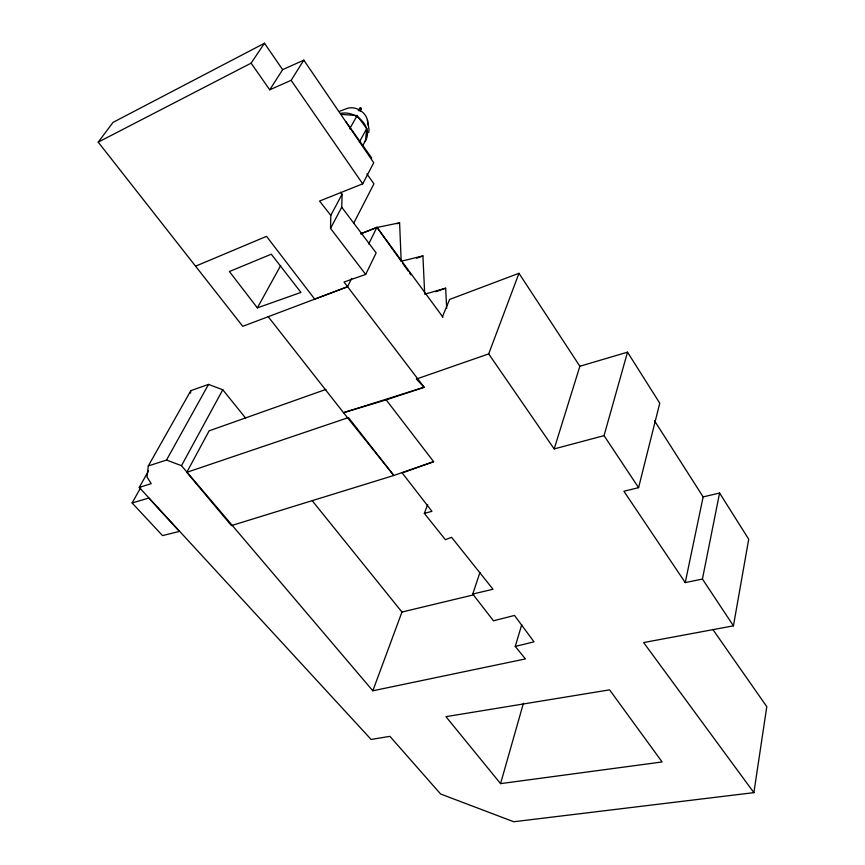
<?xml version="1.0" encoding="UTF-8"?>
<svg xmlns="http://www.w3.org/2000/svg" width="865" height="865" viewBox="0 0 865 865"><rect width="100%" height="100%" fill="white"/><g stroke="black" fill="none" stroke-linecap="round" stroke-linejoin="round"><path stroke-width="1.3" d="M268.204 316.709L343.502 412.681L386.201 399.868L424.142 387.25L344.021 282.044L365.69 274.432L330.517 228.403L330.798 215.374L342.075 194.247L340.507 192.214M330.517 228.403L341.729 207.211L342.075 194.247M368.717 132.583L368.998 129.447L367.409 119.932M342.151 114.45L357.094 115.575L366.695 128.582L365.538 140.498L362.522 146.099M245.595 418.076L222.781 389.758L208.519 384.406L190.83 390.645L148.293 465.954L147.028 477.037L151.224 483.643L139.254 487.417L371.117 739.445L389.931 736.353L440.599 793.994L513.734 821.75L753.891 792.643L766.79 706.662L712.846 629.471M190.495 393.121L190.83 390.645M753.891 792.643L643.625 642.554L733.444 625.827L748.712 539.209L719.583 493.028L703.148 496.91L685.231 582.588L702.434 579.042L719.583 493.028M685.231 582.588L623.903 491.244L638.586 487.665L659.757 403.187L627.525 352.174L579.874 366.252L554.173 448.924L604.04 435.636L627.525 352.174M500.565 783.625L445.94 716.663L609.587 689.859L662.114 761.957L500.565 783.625L523.433 703.223M148.293 465.954L166.513 460.05L181.488 465.684L372.826 690.789L525.433 658.914L515.248 646.447L521.746 624.638M515.248 646.447L533.997 641.841L514.502 615.437L493.472 620.8L472.766 594.05L479.945 572.414M372.826 690.789L401.955 612.042L473.674 594.839M386.201 399.868L433.635 461.683L393.824 475.469L343.502 412.681L424.142 387.25L416.346 379.065L488.693 353.893L518.978 273.286L579.874 366.252M472.766 594.05L493.018 589.249L451.562 537.295L445.378 539.673L424.337 513.367L427.667 504.555M442.35 316.85L449.638 299.42L518.978 273.286M365.69 274.432L376.167 252.894L341.729 207.211M264.474 43.25L251.11 63.156L269.729 89.809L282.639 69.654L264.474 43.25L113.045 122.376L98.21 142.141L242.762 326.321L347.525 286.758L351.666 278.389M368.706 243.941L376.945 227.29L442.967 317.239M353.58 223.451L373.94 183.812L366.933 173.973M330.798 215.374L319.542 201.058L362.716 183.834L373.745 162.728L303.81 60.15L282.639 69.654M186.797 472.322L348.454 417.579L393.824 475.469L231.431 525.596L186.797 472.322L209.125 430.846L325.986 389.401M359.418 141.979L366.695 128.582M181.488 465.684L222.781 389.758M257.359 307.875L300.955 292.413L271.275 254.202L229.398 271.534L257.359 307.875L280.693 265.523M359.353 110.201L360.608 107.963L361.202 108.417L360.121 111.304M349.676 128.896L357.094 115.575M359.959 110.655L361.202 108.417M166.513 460.05L208.519 384.406M358.283 110.688L360.608 107.963M358.661 110.223L359.905 107.974M139.254 487.417L148.499 470.982M132.107 502.965L148.834 498.035L179.39 531.424L162.523 535.597L132.107 502.965L140.638 487.784M269.729 89.809L291.137 80.326L303.81 60.15M361.365 109.066L360.283 109.541L359.526 108.449M98.21 142.141L251.11 63.156M195.479 266.225L266.517 236.35L314.709 299.128L347.525 286.758M360.792 233.723L376.945 227.29M360.921 233.82L377.064 227.463L399.598 222.792L401.187 261.262L422.909 255.91L424.704 294.197L445.637 288.186L446.675 308.286M397.111 223.765L399.598 222.792M416.703 258.235L422.909 255.91M339.891 111.142L346.216 108.806A14.359 11.44 32.1 0 1 361.386 111.217A14.359 11.44 32.1 0 1 367.506 124.679M435.722 291.743L445.637 288.186M433.635 461.683L402.171 472.906L431.949 511.323L424.337 513.367M312.362 500.9L401.955 612.042M377.064 227.463L401.187 261.262M402.549 263.165L408.248 271.145M409.48 272.875L410.897 274.865M345.849 121.608L371.68 157.927M291.137 80.326L362.716 183.834M488.693 353.893L554.173 448.924M702.434 579.042L733.444 625.827M604.04 435.636L638.586 487.665M654.459 420.682L703.148 496.91M340.734 113.391A19.971 15.819 31.9 0 1 362.846 121.781A19.971 15.819 31.9 0 1 364.479 142.033"/></g></svg>
